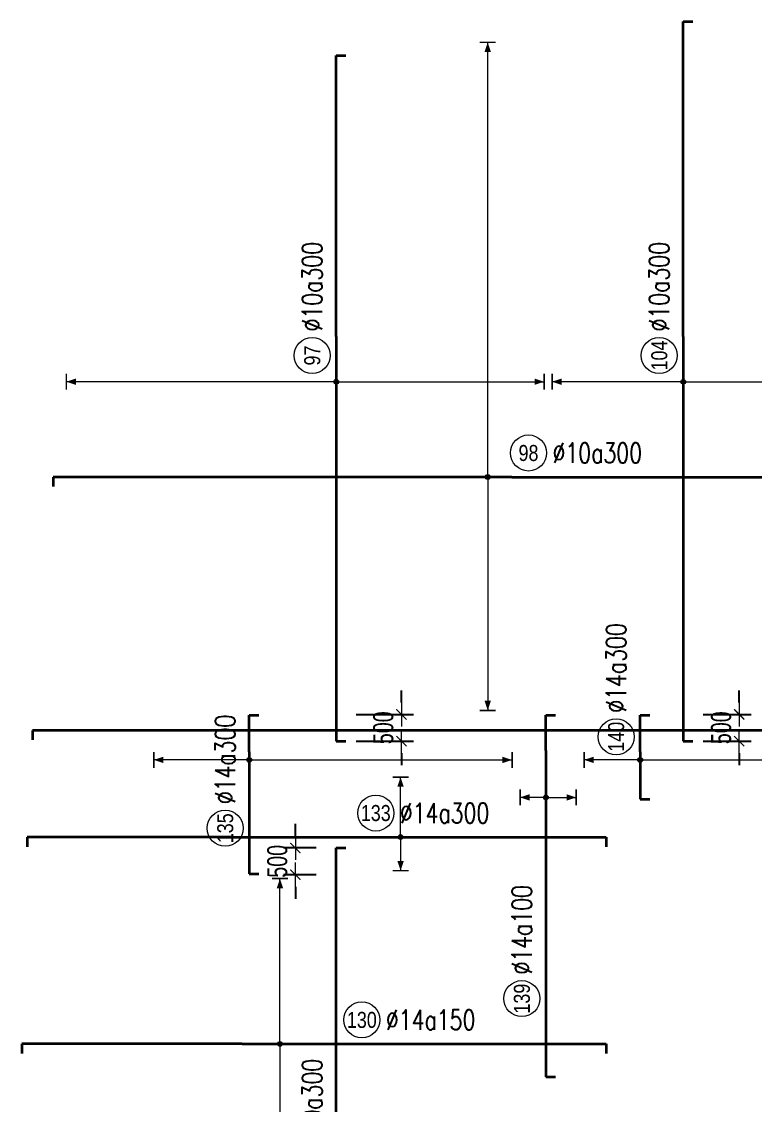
# Model space of a CAD drawing. Header units: millimetres. Extents: x -179076 to 505271, y -35502 to 114955.
# Drawn here: x 159116 to 172832, y 58000 to 78266 of the extents above; entities that cross this region are included whole.
import ezdxf
from ezdxf.enums import TextEntityAlignment as Align

# ---------------------------------------------------------------- set-up
doc = ezdxf.new("R2010")
doc.units = ezdxf.units.MM
doc.layers.get('0').update_dxf_attribs({"lineweight": 20})
doc.layers.get('Defpoints').update_dxf_attribs({"color": 151, "lineweight": 9})
for name, color, linetype, lineweight in [('NDC_S_DIM', 1, 'Continuous', 15), ('NDC_S_REBAR', 4, 'Continuous', 35), ('NDC_S_VN TEXT', 7, 'Continuous', 20)]:
    doc.layers.add(name, color=color, linetype=linetype, lineweight=lineweight)
doc.styles.add('ARIAL', font='arial.ttf', dxfattribs={"width": 0.8})
doc.styles.add('NDC_DIM', font='', dxfattribs={"width": 0.75})
doc.styles.add('NDC_EN TXT', font='romans.shx', dxfattribs={"width": 0.8})
doc.styles.get('NDC_DIM').set_extended_font_data('Dotum')
doc.dimstyles.new('NDC_dim_150', dxfattribs={"dimscale": 150, "dimtxt": 2.5, "dimasz": 1.5, "dimexe": 1.5, "dimexo": 2.5, "dimgap": 1, "dimtad": 1, "dimdec": 0, "dimzin": 0, "dimdsep": 46, "dimtxsty": 'NDC_DIM', "dimblk": 'DIMMARK', "dimcen": 0.09, "dimdle": 1.2, "dimclrd": 1, "dimclre": 1, "dimclrt": 3, "dimadec": 0, "dimazin": 0, "dimtfac": 1, "dimtdec": 0, "dimtix": 1, "dimtofl": 0, "dimtmove": 0, "dimatfit": 3, "dimfxl": 8, "dimfxlon": 1, "dimtolj": 1, "dimtzin": 0, "dimarcsym": 0})

# ---------------------------------------------------------------- blocks, each defined once
blk = doc.blocks.new('DIMMARK')
at = {"layer": 'NDC_S_DIM', "color": 1}
blk.add_line((-1.5, 0), (1, 0), dxfattribs=at)
at = {"layer": 'NDC_S_DIM', "color": 2, "const_width": 0.1}
blk.add_lwpolyline([(-0.424, -0.424), (0.424, 0.424)], dxfattribs=at)
blk = doc.blocks.new('*D271')
at = {"layer": 'Defpoints', "color": 0, "transparency": 16777216}
for p in [(171502, 65299), (172549, 65299), (171502, 64799)]:
    blk.add_point(p, dxfattribs=at)
at = {"layer": 'NDC_S_DIM', "color": 1, "lineweight": -2, "transparency": 16777216}
for p, q in [((172549, 65524), (172549, 65749)), ((171877, 65299), (172774, 65299)), ((171877, 64799), (172774, 64799)), ((172549, 64574), (172549, 64349))]:
    blk.add_line(p, q, dxfattribs=at)
at = {"layer": 'NDC_S_DIM', "color": 1, "lineweight": -2, "transparency": 16777216, "xscale": 225, "yscale": 225, "zscale": 225}
for p, rotation in [((172549, 65299), 270), ((172549, 64799), 90)]:
    blk.add_blockref('DIMMARK', p, dxfattribs=dict(at, rotation=rotation))
at = {"layer": 'NDC_S_DIM', "color": 3, "transparency": 16777216, "insert": (172211, 65049), "char_height": 375, "attachment_point": 5, "rotation": 90, "style": 'NDC_DIM'}
blk.add_mtext('\\A1;500', dxfattribs=at)
blk = doc.blocks.new('*U346')
at = {"layer": 'NDC_S_REBAR'}
for p, q in [((0, 0), (-107.67, 0)), ((-107.67, 0), (-107.67, -1.2)), ((-107.67, -1.2), (-107.67, -1.2))]:
    blk.add_line(p, q, dxfattribs=at)
at = {"layer": 'NDC_S_VN TEXT', "color": 3, "style": 'NDC_EN TXT', "width": 0.75}
blk.add_attdef('DKT', (38.24, 1.75), '', height=2.5, dxfattribs=at)
at = {"layer": 'NDC_S_VN TEXT', "style": 'ARIAL', "width": 0.8}
blk.add_attdef('KHT', text='', height=2, dxfattribs=at).set_placement((35.24, 3), align=Align.MIDDLE_CENTER)
blk = doc.blocks.new('*U335')
h = blk.add_hatch(color=6)
edge = h.paths.add_edge_path()
edge.add_arc((4.7, 0), 0.3, 0, 360)
at = {"layer": 'NDC_S_DIM', "color": 8}
for q in [(4.7, 20.63), (4.7, -35.71)]:
    blk.add_line((4.7, 0), q, dxfattribs=at)
for points in [[(3.7, 20.63, 0.2, 0.2, 0), (5.7, 20.63, 0, 0, 0)], [(3.7, -35.71, 0.2, 0.2, 0), (5.7, -35.71, 0, 0, 0)]]:
    blk.add_lwpolyline(points, format="xyseb", dxfattribs=at)
at = {"layer": 'NDC_S_DIM'}
blk.add_circle((14.92, 3), 2.25, dxfattribs=at)
at = {"layer": 'NDC_S_DIM', "color": 6}
blk.add_circle((4.7, 0), 0.3, dxfattribs=at)
at = {"layer": 'NDC_S_DIM', "color": 8}
for points in [[(4.3, 19.43), (4.7, 20.63), (5.1, 19.43)], [(4.3, -34.51), (4.7, -35.71), (5.1, -34.51)]]:
    blk.add_solid(points, dxfattribs=at)
at = {"layer": 'NDC_S_REBAR'}
for p, q in [((0, 0), (-27.53, 0)), ((-27.53, 0), (-27.53, -1.2)), ((0, 0), (45.4, 0)), ((45.4, 0), (45.4, -1.2)), ((-27.53, -1.2), (-27.53, -1.2)), ((45.4, -1.2), (45.4, -1.2))]:
    blk.add_line(p, q, dxfattribs=at)
at = {"layer": 'NDC_S_VN TEXT', "color": 3, "style": 'NDC_EN TXT', "width": 0.75}
blk.add_attdef('DKT', (17.92, 1.75), '', height=2.5, dxfattribs=at)
at = {"layer": 'NDC_S_VN TEXT', "style": 'ARIAL', "width": 0.8}
blk.add_attdef('KHT', text='', height=2, dxfattribs=at).set_placement((14.92, 3), align=Align.MIDDLE_CENTER)
blk = doc.blocks.new('*U326')
h = blk.add_hatch(color=6)
edge = h.paths.add_edge_path()
edge.add_arc((-5.66, 0), 0.3, 0, 360)
at = {"layer": 'NDC_S_DIM', "color": 8}
for q in [(-5.66, 16.37), (-5.66, -12.63)]:
    blk.add_line((-5.66, 0), q, dxfattribs=at)
for points in [[(-6.66, 16.37, 0.2, 0.2, 0), (-4.66, 16.37, 0, 0, 0)], [(-6.66, -12.63, 0.2, 0.2, 0), (-4.66, -12.63, 0, 0, 0)]]:
    blk.add_lwpolyline(points, format="xyseb", dxfattribs=at)
at = {"layer": 'NDC_S_DIM'}
blk.add_circle((-2.39, 3), 2.25, dxfattribs=at)
at = {"layer": 'NDC_S_DIM', "color": 6}
blk.add_circle((-5.66, 0), 0.3, dxfattribs=at)
at = {"layer": 'NDC_S_DIM', "color": 8}
for points in [[(-6.06, 15.17), (-5.66, 16.37), (-5.26, 15.17)], [(-6.06, -11.43), (-5.66, -12.63), (-5.26, -11.43)]]:
    blk.add_solid(points, dxfattribs=at)
at = {"layer": 'NDC_S_REBAR'}
for p, q in [((0, 0), (-50.5, 0)), ((-50.5, 0), (-50.5, -1.2)), ((0, 0), (39.27, 0)), ((39.27, 0), (39.27, -1.2)), ((-50.5, -1.2), (-50.5, -1.2)), ((39.27, -1.2), (39.27, -1.2))]:
    blk.add_line(p, q, dxfattribs=at)
at = {"layer": 'NDC_S_VN TEXT', "color": 3, "style": 'NDC_EN TXT', "width": 0.75}
blk.add_attdef('DKT', (0.61, 1.75), '', height=2.5, dxfattribs=at)
at = {"layer": 'NDC_S_VN TEXT', "style": 'ARIAL', "width": 0.8}
blk.add_attdef('KHT', text='', height=2, dxfattribs=at).set_placement((-2.39, 3), align=Align.MIDDLE_CENTER)
blk = doc.blocks.new('*U308')
h = blk.add_hatch(color=6)
edge = h.paths.add_edge_path()
edge.add_arc((-1.02, 0), 0.3, 0, 360)
at = {"layer": 'NDC_S_DIM', "color": 8}
for q in [(-1.02, 6.99), (-1.02, -18.01)]:
    blk.add_line((-1.02, 0), q, dxfattribs=at)
for points in [[(-2.02, 6.99, 0.2, 0.2, 0), (-0.02, 6.99, 0, 0, 0)], [(-2.02, -18.01, 0.2, 0.2, 0), (-0.02, -18.01, 0, 0, 0)]]:
    blk.add_lwpolyline(points, format="xyseb", dxfattribs=at)
at = {"layer": 'NDC_S_DIM'}
blk.add_circle((1.87, 3), 2.25, dxfattribs=at)
at = {"layer": 'NDC_S_DIM', "color": 6}
blk.add_circle((-1.02, 0), 0.3, dxfattribs=at)
at = {"layer": 'NDC_S_DIM', "color": 8}
for points in [[(-1.42, 5.79), (-1.02, 6.99), (-0.62, 5.79)], [(-1.42, -16.81), (-1.02, -18.01), (-0.62, -16.81)]]:
    blk.add_solid(points, dxfattribs=at)
at = {"layer": 'NDC_S_REBAR'}
for p, q in [((0, 0), (-5.9, 0)), ((-5.9, 0), (-5.9, -1.2)), ((0, 0), (4.56, 0)), ((4.56, 0), (4.56, -1.2)), ((-5.9, -1.2), (-5.9, -1.2)), ((4.56, -1.2), (4.56, -1.2))]:
    blk.add_line(p, q, dxfattribs=at)
at = {"layer": 'NDC_S_VN TEXT', "color": 3, "style": 'NDC_EN TXT', "width": 0.75}
blk.add_attdef('DKT', (4.87, 1.75), '', height=2.5, dxfattribs=at)
at = {"layer": 'NDC_S_VN TEXT', "style": 'ARIAL', "width": 0.8}
blk.add_attdef('KHT', text='', height=2, dxfattribs=at).set_placement((1.87, 3), align=Align.MIDDLE_CENTER)
blk = doc.blocks.new('*U300')
h = blk.add_hatch(color=6)
edge = h.paths.add_edge_path()
edge.add_arc((-2.99, 0), 0.3, 0, 360)
at = {"layer": 'NDC_S_DIM', "color": 8}
for q in [(-2.99, 54.24), (-2.99, -29.12)]:
    blk.add_line((-2.99, 0), q, dxfattribs=at)
for points in [[(-3.99, 54.24, 0.2, 0.2, 0), (-1.99, 54.24, 0, 0, 0)], [(-3.99, -29.12, 0.2, 0.2, 0), (-1.99, -29.12, 0, 0, 0)]]:
    blk.add_lwpolyline(points, format="xyseb", dxfattribs=at)
at = {"layer": 'NDC_S_DIM'}
blk.add_circle((2.1, 3), 2.25, dxfattribs=at)
at = {"layer": 'NDC_S_DIM', "color": 6}
blk.add_circle((-2.99, 0), 0.3, dxfattribs=at)
at = {"layer": 'NDC_S_DIM', "color": 8}
for points in [[(-3.39, 53.04), (-2.99, 54.24), (-2.59, 53.04)], [(-3.39, -27.92), (-2.99, -29.12), (-2.59, -27.92)]]:
    blk.add_solid(points, dxfattribs=at)
at = {"layer": 'NDC_S_REBAR'}
for p, q in [((0, 0), (-57.24, 0)), ((-57.24, 0), (-57.24, -1.2)), ((0, 0), (37.88, 0)), ((37.88, 0), (37.88, -1.2)), ((-57.24, -1.2), (-57.24, -1.2)), ((37.88, -1.2), (37.88, -1.2))]:
    blk.add_line(p, q, dxfattribs=at)
at = {"layer": 'NDC_S_VN TEXT', "color": 3, "style": 'NDC_EN TXT', "width": 0.75}
blk.add_attdef('DKT', (5.1, 1.75), '', height=2.5, dxfattribs=at)
at = {"layer": 'NDC_S_VN TEXT', "style": 'ARIAL', "width": 0.8}
blk.add_attdef('KHT', text='', height=2, dxfattribs=at).set_placement((2.1, 3), align=Align.MIDDLE_CENTER)
blk = doc.blocks.new('*U287')
h = blk.add_hatch(color=6)
edge = h.paths.add_edge_path()
edge.add_arc((-5.66, 0), 0.3, 0, 360)
at = {"layer": 'NDC_S_DIM', "color": 8}
for q in [(-5.66, 33.69), (-5.66, -25.94)]:
    blk.add_line((-5.66, 0), q, dxfattribs=at)
for points in [[(-6.66, 33.69, 0.2, 0.2, 0), (-4.66, 33.69, 0, 0, 0)], [(-6.66, -25.94, 0.2, 0.2, 0), (-4.66, -25.94, 0, 0, 0)]]:
    blk.add_lwpolyline(points, format="xyseb", dxfattribs=at)
at = {"layer": 'NDC_S_DIM'}
blk.add_circle((-2.39, 3), 2.25, dxfattribs=at)
at = {"layer": 'NDC_S_DIM', "color": 6}
blk.add_circle((-5.66, 0), 0.3, dxfattribs=at)
at = {"layer": 'NDC_S_DIM', "color": 8}
for points in [[(-6.06, 32.49), (-5.66, 33.69), (-5.26, 32.49)], [(-6.06, -24.74), (-5.66, -25.94), (-5.26, -24.74)]]:
    blk.add_solid(points, dxfattribs=at)
at = {"layer": 'NDC_S_REBAR'}
for p, q in [((0, 0), (-50.5, 0)), ((-50.5, 0), (-50.5, -1.2)), ((0, 0), (35.04, 0)), ((35.04, 0), (35.04, -1.2)), ((-50.5, -1.2), (-50.5, -1.2)), ((35.04, -1.2), (35.04, -1.2))]:
    blk.add_line(p, q, dxfattribs=at)
at = {"layer": 'NDC_S_VN TEXT', "color": 3, "style": 'NDC_EN TXT', "width": 0.75}
blk.add_attdef('DKT', (0.61, 1.75), '', height=2.5, dxfattribs=at)
at = {"layer": 'NDC_S_VN TEXT', "style": 'ARIAL', "width": 0.8}
blk.add_attdef('KHT', text='', height=2, dxfattribs=at).set_placement((-2.39, 3), align=Align.MIDDLE_CENTER)
blk = doc.blocks.new('*U285')
h = blk.add_hatch(color=6)
edge = h.paths.add_edge_path()
edge.add_arc((-1.02, 0), 0.3, 0, 360)
at = {"layer": 'NDC_S_DIM', "color": 8}
for q in [(-1.02, 11.9), (-1.02, -32.8)]:
    blk.add_line((-1.02, 0), q, dxfattribs=at)
for points in [[(-2.02, 11.9, 0.2, 0.2, 0), (-0.02, 11.9, 0, 0, 0)], [(-2.02, -32.8, 0.2, 0.2, 0), (-0.02, -32.8, 0, 0, 0)]]:
    blk.add_lwpolyline(points, format="xyseb", dxfattribs=at)
at = {"layer": 'NDC_S_DIM'}
blk.add_circle((-9.55, 3), 2.25, dxfattribs=at)
at = {"layer": 'NDC_S_DIM', "color": 6}
blk.add_circle((-1.02, 0), 0.3, dxfattribs=at)
at = {"layer": 'NDC_S_DIM', "color": 8}
for points in [[(-1.42, 10.7), (-1.02, 11.9), (-0.62, 10.7)], [(-1.42, -31.6), (-1.02, -32.8), (-0.62, -31.6)]]:
    blk.add_solid(points, dxfattribs=at)
at = {"layer": 'NDC_S_REBAR'}
for p, q in [((0, 0), (-15.24, 0)), ((-15.24, 0), (-15.24, -1.2)), ((0, 0), (4.56, 0)), ((4.56, 0), (4.56, -1.2)), ((-15.24, -1.2), (-15.24, -1.2)), ((4.56, -1.2), (4.56, -1.2))]:
    blk.add_line(p, q, dxfattribs=at)
at = {"layer": 'NDC_S_VN TEXT', "color": 3, "style": 'NDC_EN TXT', "width": 0.75}
blk.add_attdef('DKT', (-6.55, 1.75), '', height=2.5, dxfattribs=at)
at = {"layer": 'NDC_S_VN TEXT', "style": 'ARIAL', "width": 0.8}
blk.add_attdef('KHT', text='', height=2, dxfattribs=at).set_placement((-9.55, 3), align=Align.MIDDLE_CENTER)
blk = doc.blocks.new('*U284')
h = blk.add_hatch(color=6)
edge = h.paths.add_edge_path()
edge.add_arc((-5.66, 0), 0.3, 0, 360)
at = {"layer": 'NDC_S_DIM', "color": 8}
for q in [(-5.66, 38.84), (-5.66, -17.94)]:
    blk.add_line((-5.66, 0), q, dxfattribs=at)
for points in [[(-6.66, 38.84, 0.2, 0.2, 0), (-4.66, 38.84, 0, 0, 0)], [(-6.66, -17.94, 0.2, 0.2, 0), (-4.66, -17.94, 0, 0, 0)]]:
    blk.add_lwpolyline(points, format="xyseb", dxfattribs=at)
at = {"layer": 'NDC_S_DIM'}
blk.add_circle((-2.39, 3), 2.25, dxfattribs=at)
at = {"layer": 'NDC_S_DIM', "color": 6}
blk.add_circle((-5.66, 0), 0.3, dxfattribs=at)
at = {"layer": 'NDC_S_DIM', "color": 8}
for points in [[(-6.06, 37.64), (-5.66, 38.84), (-5.26, 37.64)], [(-6.06, -16.74), (-5.66, -17.94), (-5.26, -16.74)]]:
    blk.add_solid(points, dxfattribs=at)
at = {"layer": 'NDC_S_REBAR'}
for p, q in [((0, 0), (-25.91, 0)), ((-25.91, 0), (-25.91, -1.2)), ((0, 0), (38.09, 0)), ((38.09, 0), (38.09, -1.2)), ((-25.91, -1.2), (-25.91, -1.2)), ((38.09, -1.2), (38.09, -1.2))]:
    blk.add_line(p, q, dxfattribs=at)
at = {"layer": 'NDC_S_VN TEXT', "color": 3, "style": 'NDC_EN TXT', "width": 0.75}
blk.add_attdef('DKT', (0.61, 1.75), '', height=2.5, dxfattribs=at)
at = {"layer": 'NDC_S_VN TEXT', "style": 'ARIAL', "width": 0.8}
blk.add_attdef('KHT', text='', height=2, dxfattribs=at).set_placement((-2.39, 3), align=Align.MIDDLE_CENTER)
blk = doc.blocks.new('*D247')
at = {"layer": 'Defpoints', "color": 0, "transparency": 16777216}
for p in [(165006, 62799), (164241, 62299), (165006, 62299)]:
    blk.add_point(p, dxfattribs=at)
at = {"layer": 'NDC_S_DIM', "color": 1, "lineweight": -2, "transparency": 16777216}
for p, q in [((164241, 63024), (164241, 63249)), ((164631, 62799), (164016, 62799)), ((164631, 62299), (164016, 62299)), ((164241, 62074), (164241, 61849))]:
    blk.add_line(p, q, dxfattribs=at)
at = {"layer": 'NDC_S_DIM', "color": 1, "lineweight": -2, "transparency": 16777216, "xscale": 225, "yscale": 225, "zscale": 225}
for p, rotation in [((164241, 62799), 270), ((164241, 62299), 90)]:
    blk.add_blockref('DIMMARK', p, dxfattribs=dict(at, rotation=rotation))
at = {"layer": 'NDC_S_DIM', "color": 3, "transparency": 16777216, "insert": (163903, 62549), "char_height": 375, "attachment_point": 5, "rotation": 90, "style": 'NDC_DIM'}
blk.add_mtext('\\A1;500', dxfattribs=at)
blk = doc.blocks.new('*D249')
at = {"layer": 'Defpoints', "color": 0, "transparency": 16777216}
for p in [(165006, 65299), (165006, 64799), (166226, 64799)]:
    blk.add_point(p, dxfattribs=at)
at = {"layer": 'NDC_S_DIM', "color": 1, "lineweight": -2, "transparency": 16777216}
for p, q in [((166226, 65524), (166226, 65749)), ((165381, 65299), (166451, 65299)), ((165381, 64799), (166451, 64799)), ((166226, 64574), (166226, 64349))]:
    blk.add_line(p, q, dxfattribs=at)
at = {"layer": 'NDC_S_DIM', "color": 1, "lineweight": -2, "transparency": 16777216, "xscale": 225, "yscale": 225, "zscale": 225}
for p, rotation in [((166226, 65299), 270), ((166226, 64799), 90)]:
    blk.add_blockref('DIMMARK', p, dxfattribs=dict(at, rotation=rotation))
at = {"layer": 'NDC_S_DIM', "color": 3, "transparency": 16777216, "insert": (165888, 65049), "char_height": 375, "attachment_point": 5, "rotation": 90, "style": 'NDC_DIM'}
blk.add_mtext('\\A1;500', dxfattribs=at)
blk = doc.blocks.new('*U282')
h = blk.add_hatch(color=6)
edge = h.paths.add_edge_path()
edge.add_arc((20.84, 0), 0.3, 0, 360)
at = {"layer": 'NDC_S_DIM', "color": 8}
for q in [(20.84, 7.48), (20.84, -4.19)]:
    blk.add_line((20.84, 0), q, dxfattribs=at)
for points in [[(19.84, 7.48, 0.2, 0.2, 0), (21.84, 7.48, 0, 0, 0)], [(19.84, -4.19, 0.2, 0.2, 0), (21.84, -4.19, 0, 0, 0)]]:
    blk.add_lwpolyline(points, format="xyseb", dxfattribs=at)
at = {"layer": 'NDC_S_DIM'}
blk.add_circle((17.74, 3), 2.25, dxfattribs=at)
at = {"layer": 'NDC_S_DIM', "color": 6}
blk.add_circle((20.84, 0), 0.3, dxfattribs=at)
at = {"layer": 'NDC_S_DIM', "color": 8}
for points in [[(20.44, 6.28), (20.84, 7.48), (21.24, 6.28)], [(20.44, -2.99), (20.84, -4.19), (21.24, -2.99)]]:
    blk.add_solid(points, dxfattribs=at)
at = {"layer": 'NDC_S_REBAR'}
for p, q in [((0, 0), (-25.77, 0)), ((-25.77, 0), (-25.77, -1.2)), ((0, 0), (46.48, 0)), ((46.48, 0), (46.48, -1.2)), ((-25.77, -1.2), (-25.77, -1.2)), ((46.48, -1.2), (46.48, -1.2))]:
    blk.add_line(p, q, dxfattribs=at)
at = {"layer": 'NDC_S_VN TEXT', "color": 3, "style": 'NDC_EN TXT', "width": 0.75}
blk.add_attdef('DKT', (20.74, 1.75), '', height=2.5, dxfattribs=at)
at = {"layer": 'NDC_S_VN TEXT', "style": 'ARIAL', "width": 0.8}
blk.add_attdef('KHT', text='', height=2, dxfattribs=at).set_placement((17.74, 3), align=Align.MIDDLE_CENTER)
blk = doc.blocks.new('*U279')
h = blk.add_hatch(color=6)
edge = h.paths.add_edge_path()
edge.add_arc((-5.86, 0), 0.3, 0, 360)
at = {"layer": 'NDC_S_DIM', "color": 8}
for q in [(-5.86, 3.22), (-5.86, -3.78)]:
    blk.add_line((-5.86, 0), q, dxfattribs=at)
for points in [[(-6.86, 3.22, 0.2, 0.2, 0), (-4.86, 3.22, 0, 0, 0)], [(-6.86, -3.78, 0.2, 0.2, 0), (-4.86, -3.78, 0, 0, 0)]]:
    blk.add_lwpolyline(points, format="xyseb", dxfattribs=at)
at = {"layer": 'NDC_S_DIM'}
blk.add_circle((-30.97, 3), 2.25, dxfattribs=at)
at = {"layer": 'NDC_S_DIM', "color": 6}
blk.add_circle((-5.86, 0), 0.3, dxfattribs=at)
at = {"layer": 'NDC_S_DIM', "color": 8}
for points in [[(-6.26, 2.02), (-5.86, 3.22), (-5.46, 2.02)], [(-6.26, -2.58), (-5.86, -3.78), (-5.46, -2.58)]]:
    blk.add_solid(points, dxfattribs=at)
at = {"layer": 'NDC_S_REBAR'}
for p, q in [((0, 0), (-40.73, 0)), ((-40.73, 0), (-40.73, -1.2)), ((0, 0), (4.4, 0)), ((4.4, 0), (4.4, -1.2)), ((-40.73, -1.2), (-40.73, -1.2)), ((4.4, -1.2), (4.4, -1.2))]:
    blk.add_line(p, q, dxfattribs=at)
at = {"layer": 'NDC_S_VN TEXT', "color": 3, "style": 'NDC_EN TXT', "width": 0.75}
blk.add_attdef('DKT', (-27.97, 1.75), '', height=2.5, dxfattribs=at)
at = {"layer": 'NDC_S_VN TEXT', "style": 'ARIAL', "width": 0.8}
blk.add_attdef('KHT', text='', height=2, dxfattribs=at).set_placement((-30.97, 3), align=Align.MIDDLE_CENTER)

msp = doc.modelspace()

# ---------------------------------------------------------------- block references
at = {"xscale": 150, "yscale": 150, "zscale": 150, "rotation": 90}
for name, p, values in [('*U326', (171501.8, 72374.9), {'KHT': '104', 'DKT': '%%C10a300'}), ('*U287', (165005.9, 72374.9), {'KHT': '97', 'DKT': '%%C10a300'}), ('*U308', (170695, 64599.9), {'KHT': '140', 'DKT': '%%c14a300'}), ('*U285', (163376.5, 64599.9), {'KHT': '135', 'DKT': '%%c14a300'}), ('*U279', (168930, 64624.2), {'KHT': '139', 'DKT': '%%C14a100'}), ('*U284', (165005.9, 57085.7), {'KHT': '86', 'DKT': '%%C10a300'})]:
    msp.add_blockref(name, p, dxfattribs=at).add_auto_attribs(values)
at = {"xscale": 150, "yscale": 150, "zscale": 150}
for name, p, values in [('*U300', (168289.8, 69742.1), {'KHT': '98', 'DKT': '%%C10a300'}), ('*U282', (163084.2, 63002.7), {'KHT': '133', 'DKT': '%%c14a300'}), ('*U335', (163246.6, 59130.8), {'KHT': '130', 'DKT': '%%C14a150'})]:
    msp.add_blockref(name, p, dxfattribs=at).add_auto_attribs(values)
msp.add_blockref('*U346', (175471.4, 65000.3), dxfattribs=at)

# ---------------------------------------------------------------- dimensions: what is measured, and where the dimension line sits
at = {"layer": 'NDC_S_DIM'}
for base, p1, p2, picture, middle in [((166226, 64799.2), (165005.9, 65299.2), (165005.9, 64799.2), '*D249', (165888.2, 65049.2)), ((172548.8, 65299.2), (171501.8, 64799.2), (171501.8, 65299.2), '*D271', (172211, 65049.2)), ((164241, 62299.2), (165005.9, 62799.2), (165005.9, 62299.2), '*D247', (163903.3, 62549.2))]:
    dim = msp.add_linear_dim(base=base, p1=p1, p2=p2, angle=90, dimstyle='NDC_dim_150', dxfattribs=at)
    dim.commit()
    dim.dimension.update_dxf_attribs({"geometry": picture, "text_midpoint": middle})

doc.saveas('drawing.dxf')
